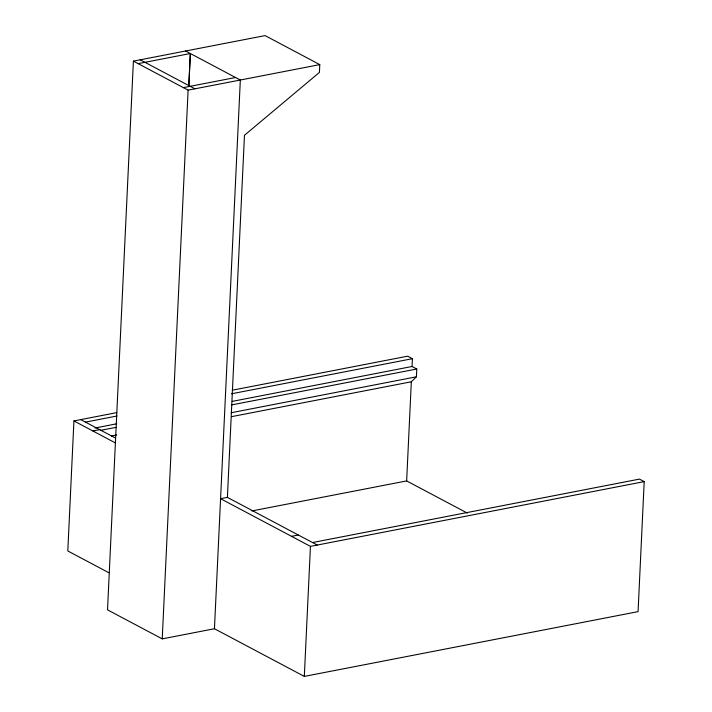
<?xml version="1.0" encoding="UTF-8"?>
<svg xmlns="http://www.w3.org/2000/svg" width="712" height="712" viewBox="0 0 712 712"><rect width="100%" height="100%" fill="white"/><g stroke="black" fill="none" stroke-linecap="round" stroke-linejoin="round"><path stroke-width="1.07" d="M116.715 412.631L73.932 420.934L67.8 550.963L108.883 572.751M317.258 545.045L227.395 497.385L244.465 135.289L319.421 72.419L319.786 64.614L265.078 35.6L133.402 61.125L107.521 609.855L162.229 638.869L214.445 628.74L304.318 676.4L638.068 611.644L644.2 481.615L639.465 479.105L312.532 542.535M162.229 638.869L188.11 90.139L133.402 61.125M138.128 63.635L190.344 53.525L188.822 85.716L190.344 53.525L185.618 51.015M214.445 628.74L240.327 80.029L190.344 53.525M304.318 676.4L310.45 546.371L220.578 498.703L227.395 497.385M467.33 513.103L406.65 480.92L411.322 381.774L416.413 376.799L416.778 369.003L412.043 366.493L232.228 401.381M412.043 366.493L412.417 358.688L407.682 356.178L232.228 390.221M183.376 87.629L235.592 77.519M188.11 90.139L319.786 64.614M85.476 422.118L117.08 415.986M231.507 393.789L412.417 358.688M94.919 428.019L116.715 423.791M92.863 430.974L99.671 429.647M100.739 430.315L115.994 427.36M231.516 404.941L416.778 369.003M111.268 436.002L116.715 434.952M231.142 412.746L416.413 376.799M231.507 416.662L411.322 381.774M251.897 510.94L406.65 480.92M291.528 536.332L298.337 535.015M310.45 546.371L644.2 481.615M140.211 59.799L194.919 88.813M80.75 419.608L115.246 437.907M73.932 420.934L115.255 442.846"/></g></svg>
